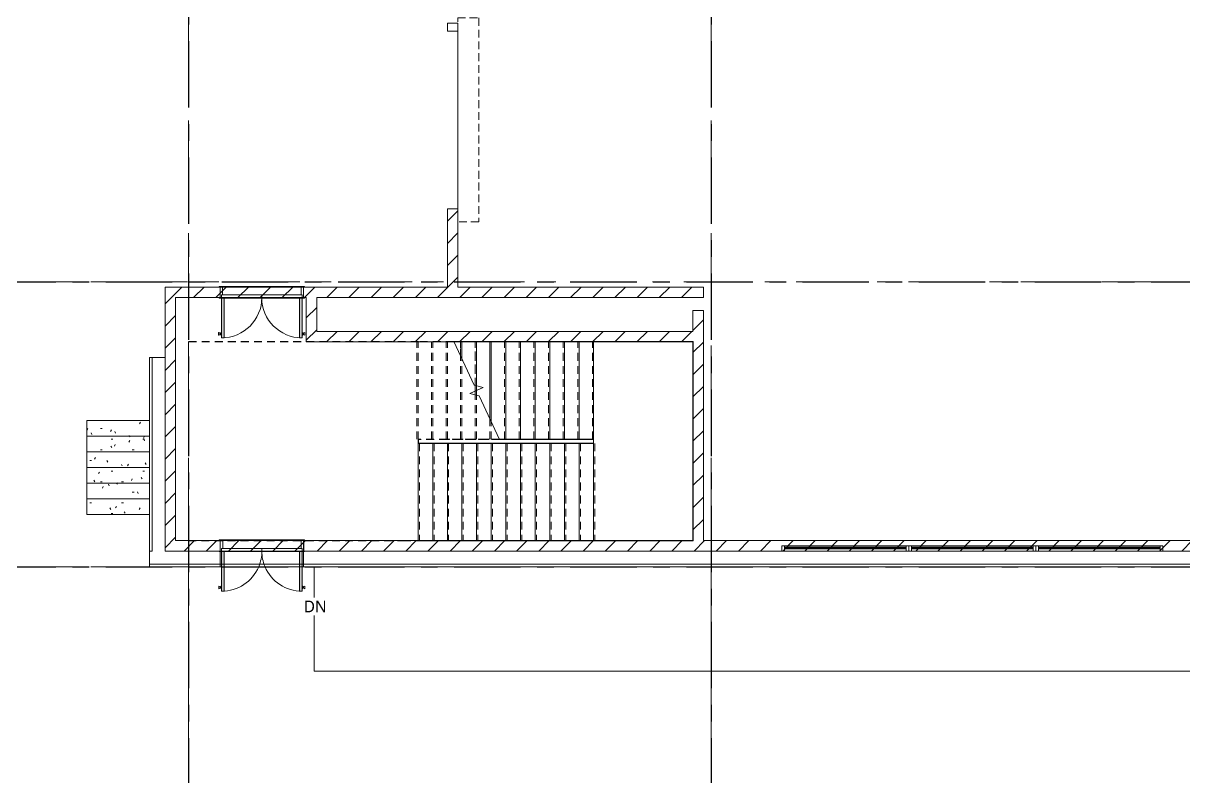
# Model space of a CAD drawing. Header units: millimetres. Extents: x -4000 to 187956, y -58990 to 162485.
# Drawn here: x 119834 to 142043, y -4021 to 10400 of the extents above; entities that cross this region are included whole.
import ezdxf

# ---------------------------------------------------------------- set-up
doc = ezdxf.new("R2010")
doc.units = ezdxf.units.MM
for name, pattern in [('Dash', [600, 300, -300]), ('Dash - 1_5mm', [225, 150, -75]), ('Dash_2_', [635, 317.5, -317.5]), ('Grid Line', [2222.5, 1270, -317.5, 317.5, -317.5]), ('Grid Line 12_5mm', [2150, 1250, -300, 300, -300]), ('Overhead 1_5mm', [250, 150, -100])]:
    doc.linetypes.add(name, pattern=pattern)
for name, color, linetype, lineweight in [('A-DETL-GENF', 92, 'Continuous', 9), ('A-DOOR', 31, 'Continuous', 13), ('A-DOOR-FRAM', 31, 'Continuous', 13), ('A-DOOR-HDLN', 31, 'Dash_2_', 13), ('A-FLOR-LEVL', 51, 'Continuous', 9), ('A-FLOR-LEVL-TEXT', 2, 'Continuous', 9), ('A-GLAZ', 151, 'Continuous', 13), ('A-WALL', 113, 'Continuous', 13), ('A-WALL-PATT', 111, 'Continuous', 13), ('S-GRID', 1, 'Continuous', 30), ('S-STRS', 31, 'Continuous', 9), ('S-STRS-MBND', 31, 'Continuous', 9)]:
    doc.layers.add(name, color=color, linetype=linetype, lineweight=lineweight)
doc.styles.add('Trebuchet MS', font='trebuc.ttf', dxfattribs={"height": 225})
pattern_1 = [(0, (0, 0), (812.8, 203.2), [33.528, -576.072, 33.528, -576.072, -3251.2]), (0, (0, 0), (812.8, 203.2), [-1219.2, 33.528, -1185.672, 33.528, -576.072, -1422.4]), (0, (0, 0), (812.8, 203.2), [-3048, 33.528, -372.872, 33.528, -982.472]), (120, (304.8, 101.6), (-582.37636, 602.30545), [33.528, -576.072, 33.528, -576.072, -3251.2]), (120, (304.8, 101.6), (-582.37636, 602.30545), [-1219.2, 33.528, -1185.672, 33.528, -576.072, -1422.4]), (120, (304.8, 101.6), (-582.37636, 602.30545), [-3048, 33.528, -372.872, 33.528, -982.472]), (240, (406.4, 508), (-230.42364, -805.50545), [33.528, -576.072, 33.528, -576.072, -3251.2]), (240, (406.4, 508), (-230.42364, -805.50545), [-1219.2, 33.528, -1185.672, 33.528, -576.072, -1422.4]), (240, (406.4, 508), (-230.42364, -805.50545), [-3048, 33.528, -372.872, 33.528, -982.472])]
pattern_2 = [(45, (0, 0), (-212.13203, 212.13203), [])]

# ---------------------------------------------------------------- blocks, each defined once
blk = doc.blocks.new('dcc5a - 1600X2200-V724-FFS - TANG 1')
at = {"layer": 'A-DOOR', "lineweight": 15, "transparency": 33554534}
for points in [[(-313, 925), (-363, 925), (-363, 154), (-313, 154)], [(1178, 925), (1128, 925), (1128, 154), (1178, 154)]]:
    blk.add_hatch(color=256, dxfattribs=at).paths.add_polyline_path(points)
at = {"layer": 'A-DETL-GENF', "color": 250}
for p, q in [((-416, 875), (-418, 870)), ((-418, 870), (-418, 829)), ((-418, 829), (-418, 870)), ((-418, 829), (-416, 825)), ((-413, 875), (-416, 875)), ((-416, 875), (-416, 825)), ((-416, 825), (-416, 875)), ((-416, 825), (-413, 825)), ((-388, 868), (-413, 875)), ((-413, 875), (-413, 825)), ((-413, 825), (-413, 875)), ((-413, 825), (-388, 831)), ((-388, 868), (-388, 831)), ((-388, 831), (-388, 868)), ((-369, 860), (-388, 860)), ((-388, 860), (-388, 840)), ((-388, 840), (-388, 860)), ((-388, 840), (-369, 840)), ((-363, 880), (-369, 880)), ((-369, 880), (-369, 820)), ((-369, 820), (-369, 880)), ((-369, 840), (-369, 860)), ((-369, 860), (-369, 840)), ((-369, 820), (-363, 820)), ((-363, 880), (-363, 820)), ((-363, 820), (-363, 880)), ((1178, 880), (1178, 820)), ((1178, 820), (1178, 880)), ((1178, 880), (1184, 880)), ((1184, 820), (1178, 820)), ((1184, 880), (1184, 820)), ((1184, 820), (1184, 880)), ((1184, 840), (1184, 860)), ((1184, 860), (1184, 840)), ((1184, 860), (1203, 860)), ((1203, 840), (1184, 840)), ((1203, 868), (1228, 875)), ((1203, 868), (1203, 831)), ((1203, 831), (1203, 868)), ((1203, 860), (1203, 840)), ((1203, 840), (1203, 860)), ((1228, 825), (1203, 831)), ((1228, 875), (1231, 875)), ((1228, 875), (1228, 825)), ((1228, 825), (1228, 875)), ((1231, 825), (1228, 825)), ((1231, 875), (1233, 870)), ((1231, 875), (1231, 825)), ((1231, 825), (1231, 875)), ((1233, 829), (1231, 825)), ((1233, 870), (1233, 829)), ((1233, 829), (1233, 870))]:
    blk.add_line(p, q, dxfattribs=at)
at = {"layer": 'A-DOOR', "color": 5, "lineweight": 15}
for p, q in [((-363, 925), (-363, 454)), ((-313, 925), (-363, 925)), ((-363, 925), (-363, 454)), ((-313, 925), (-363, 925)), ((-313, 454), (-313, 925)), ((-313, 454), (-313, 925)), ((1128, 925), (1128, 454)), ((1178, 925), (1128, 925)), ((1128, 925), (1178, 925)), ((1128, 454), (1128, 925)), ((1178, 454), (1178, 925)), ((1178, 925), (1178, 454)), ((-408, -58), (-408, -46)), ((1222, -58), (-408, -58)), ((1222, -46), (1222, -58))]:
    blk.add_line(p, q, dxfattribs=at)
at = {"layer": 'A-DOOR', "color": 171, "lineweight": 15}
for p, q in [((-363, 454), (-363, 154)), ((-363, 454), (-363, 154)), ((-313, 154), (-313, 454)), ((-313, 154), (-313, 454)), ((1128, 454), (1128, 154)), ((1128, 154), (1128, 454)), ((1178, 154), (1178, 454)), ((1178, 454), (1178, 154)), ((-408, 154), (-408, 166)), ((-408, 166), (-363, 166)), ((-393, 154), (-393, 106)), ((-393, 105), (-393, -46)), ((-363, 166), (-313, 166)), ((-313, 166), (1128, 166)), ((1128, 166), (1178, 166)), ((1178, 166), (1222, 166)), ((1207, 137), (1207, 154)), ((1207, -46), (1207, 137)), ((1222, 166), (1222, 154)), ((-408, -58), (-408, -46)), ((-408, -46), (1222, -46)), ((-378, -58), (-408, -58)), ((-393, -46), (1207, -46)), ((-378, -46), (-378, -58)), ((-378, -46), (-378, -58)), ((-378, -58), (1192, -58)), ((1192, -58), (1192, -46)), ((1192, -58), (1192, -46)), ((1192, -58), (1222, -58)), ((1222, -58), (1222, -46))]:
    blk.add_line(p, q, dxfattribs=at)
at = {"layer": 'A-DOOR', "color": 161, "lineweight": 15}
for p, q in [((-408, 154), (-408, 166)), ((-408, 166), (-378, 166)), ((-363, 154), (-408, 154)), ((-378, 166), (-378, 154)), ((-378, 166), (-378, 154)), ((-363, 166), (-378, 166)), ((-313, 154), (-363, 154)), ((-363, 154), (-313, 154)), ((-363, 154), (-313, 154)), ((-363, 154), (1178, 154)), ((1128, 166), (-313, 166)), ((1128, 154), (-313, 154)), ((1178, 154), (1128, 154)), ((1128, 154), (1178, 154)), ((1128, 154), (1178, 154)), ((1128, 154), (1178, 154)), ((1192, 166), (1178, 166)), ((1222, 154), (1178, 154)), ((1222, 166), (1192, 166)), ((1192, 166), (1192, 154)), ((1192, 154), (1192, 166)), ((1222, 166), (1222, 154)), ((-408, -46), (-393, -46)), ((1222, -46), (1207, -46))]:
    blk.add_line(p, q, dxfattribs=at)
at = {"layer": 'A-DOOR', "color": 151, "lineweight": 15}
for p, q in [((-393, 154), (-408, 154)), ((-313, 166), (-363, 166)), ((1178, 166), (1128, 166)), ((1207, 154), (1222, 154)), ((-393, -46), (-378, -46)), ((1192, -46), (-378, -46)), ((1207, -46), (1192, -46))]:
    blk.add_line(p, q, dxfattribs=at)
at = {"layer": 'A-DOOR', "color": 255, "lineweight": 15}
for p, q in [((-378, 154), (-393, 154)), ((-378, 154), (-363, 154)), ((-363, 154), (-313, 154)), ((-313, 154), (1128, 154)), ((1128, 154), (1178, 154)), ((1178, 154), (1192, 154)), ((1192, 154), (1207, 154))]:
    blk.add_line(p, q, dxfattribs=at)
at = {"layer": 'A-DOOR', "color": 5, "lineweight": 15}
for centre, start, end in [((-363, 154), 22.9506, 90), ((1178, 154), 90, 157.0494)]:
    blk.add_arc(centre, 771, start, end, dxfattribs=at)
at = {"layer": 'A-DOOR', "color": 171, "lineweight": 15}
for centre, start, end in [((-363, 154), 0, 22.9506), ((1178, 154), 157.0494, 180)]:
    blk.add_arc(centre, 771, start, end, dxfattribs=at)
at = {"layer": 'A-DOOR-FRAM', "color": 81, "lineweight": 15}
for p, q in [((-393, 106), (-393, 154)), ((-393, -46), (-393, 105)), ((-363, 154), (-363, 106)), ((-363, 154), (-363, 106)), ((-363, 104), (-343, 104)), ((-363, 104), (1177, 104)), ((-343, 104), (-343, -46)), ((-343, 104), (-343, -46)), ((1157, 104), (-343, 104)), ((1157, -46), (1157, 104)), ((1177, 104), (1157, 104)), ((1157, -46), (1157, 104)), ((1177, 137), (1177, 154)), ((1177, 137), (1177, 154)), ((1177, 104), (1177, 136)), ((1177, 104), (1177, 136)), ((1207, 137), (1207, 154)), ((1207, -46), (1207, 137)), ((1207, -46), (-393, -46))]:
    blk.add_line(p, q, dxfattribs=at)
at = {"layer": 'A-DOOR-FRAM', "color": 255, "lineweight": 15}
for p, q in [((-393, 154), (-363, 154)), ((-313, 154), (-363, 154)), ((1128, 154), (-313, 154)), ((1177, 154), (1128, 154)), ((1207, 154), (1178, 154))]:
    blk.add_line(p, q, dxfattribs=at)
at = {"layer": 'A-DOOR-FRAM', "color": 91, "lineweight": 15}
for p, q in [((-393, 106), (-393, 154)), ((-393, -46), (-393, 105)), ((1207, 154), (1207, 137)), ((1207, 137), (1207, -46))]:
    blk.add_line(p, q, dxfattribs=at)
at = {"layer": 'A-DOOR-FRAM', "color": 71, "lineweight": 15}
for p, q in [((-393, 154), (-363, 154)), ((-363, 154), (-313, 154)), ((-313, 154), (1128, 154)), ((1128, 154), (1178, 154)), ((1178, 154), (1207, 154)), ((-343, -46), (-393, -46)), ((-343, -46), (1157, -46)), ((1157, -46), (1207, -46))]:
    blk.add_line(p, q, dxfattribs=at)
at = {"layer": 'A-DOOR-HDLN', "color": 171, "linetype": 'Dash', "lineweight": 15}
for p, q in [((-363, 154), (-363, 106)), ((-363, 104), (1178, 104)), ((407, 122), (407, 154)), ((407, 104), (407, 121)), ((1178, 137), (1178, 154)), ((1178, 104), (1178, 136))]:
    blk.add_line(p, q, dxfattribs=at)
at = {"layer": 'A-DOOR-HDLN', "color": 161, "linetype": 'Dash', "lineweight": 15}
blk.add_line((1178, 154), (-363, 154), dxfattribs=at)
blk = doc.blocks.new('WAF - 2430x1200-214288-FFS - TANG 1')
at = {"layer": 'A-GLAZ', "color": 163, "lineweight": 15}
for p, q in [((-1165, 0), (-1215, 0)), ((1165, 0), (-1165, 0)), ((-1165, 0), (1165, 0)), ((-1165, -29), (-1165, 0)), ((-1165, 0), (-1165, -100)), ((1215, 0), (1165, 0)), ((1165, -29), (1165, 0)), ((1165, -100), (1165, 0)), ((1215, -100), (1215, 0)), ((-1165, -100), (-1215, -100)), ((-1165, -61), (-1165, -29)), ((1165, -29), (-1165, -29)), ((1165, -61), (-1165, -61)), ((-1165, -100), (-1165, -61)), ((-1165, -100), (1165, -100)), ((-1165, -100), (1165, -100)), ((1165, -29), (1165, -61)), ((1165, -100), (1165, -61)), ((1215, -100), (1165, -100))]:
    blk.add_line(p, q, dxfattribs=at)
at = {"layer": 'A-GLAZ', "color": 174, "lineweight": 15}
for p, q in [((-1215, 0), (1215, 0)), ((-1215, -100), (-1215, 0)), ((1215, 0), (1215, -100)), ((1215, -100), (-1215, -100))]:
    blk.add_line(p, q, dxfattribs=at)
at = {"layer": 'A-GLAZ', "color": 161, "lineweight": 15}
for p, q in [((-1215, -100), (-1215, 0)), ((1165, 0), (-1165, 0)), ((-1165, -61), (-1165, -29)), ((-1165, -29), (-1163, -29)), ((-1165, -61), (-1165, -29)), ((-1152, -61), (-1165, -61)), ((1165, -100), (-1165, -100)), ((1163, -29), (-1163, -29)), ((-1163, -29), (-1152, -48)), ((-1163, -29), (-1152, -48)), ((-1163, -29), (1163, -29)), ((-1152, -48), (1152, -48)), ((-1152, -48), (-1152, -53)), ((-1152, -48), (-1152, -61)), ((1152, -48), (-1152, -48)), ((-1152, -53), (1152, -53)), ((-1152, -53), (-1152, -56)), ((1152, -56), (-1152, -56)), ((-1152, -56), (-1152, -61)), ((-1152, -61), (1152, -61)), ((1152, -61), (-1152, -61)), ((1163, -29), (1152, -48)), ((1152, -48), (1163, -29)), ((1152, -48), (1152, -53)), ((1152, -61), (1152, -48)), ((1152, -56), (1152, -53)), ((1152, -56), (1152, -61)), ((1165, -61), (1152, -61)), ((1163, -29), (1165, -29)), ((1165, -61), (1165, -29)), ((1165, -61), (1165, -29))]:
    blk.add_line(p, q, dxfattribs=at)
at = {"layer": 'A-GLAZ', "lineweight": 15}
for p, q in [((-1163, -29), (1163, -29)), ((1152, -53), (-1152, -53)), ((-1152, -53), (-1152, -56)), ((-1152, -53), (-1152, -56)), ((-1152, -56), (1152, -56)), ((1152, -61), (-1152, -61)), ((1152, -53), (1152, -56)), ((1152, -53), (1152, -56))]:
    blk.add_line(p, q, dxfattribs=at)
blk = doc.blocks.new('WAF - 2430x1200-V730-FFS - TANG 1')
at = {"layer": 'A-GLAZ', "color": 163, "lineweight": 15}
for p, q in [((-1165, 0), (-1215, 0)), ((1165, 0), (-1165, 0)), ((-1165, 0), (1165, 0)), ((-1165, -29), (-1165, 0)), ((-1165, 0), (-1165, -100)), ((1215, 0), (1165, 0)), ((1165, -29), (1165, 0)), ((1165, -100), (1165, 0)), ((-1165, -100), (-1215, -100)), ((-1165, -61), (-1165, -29)), ((1165, -29), (-1165, -29)), ((1165, -61), (-1165, -61)), ((-1165, -100), (-1165, -61)), ((-1165, -100), (1165, -100)), ((-1165, -100), (1165, -100)), ((1165, -29), (1165, -61)), ((1165, -100), (1165, -61)), ((1215, -100), (1165, -100))]:
    blk.add_line(p, q, dxfattribs=at)
at = {"layer": 'A-GLAZ', "color": 174, "lineweight": 15}
for p, q in [((-1215, 0), (1215, 0)), ((-1215, -100), (-1215, 0)), ((1215, 0), (1215, -100)), ((1215, -100), (-1215, -100))]:
    blk.add_line(p, q, dxfattribs=at)
at = {"layer": 'A-GLAZ', "color": 161, "lineweight": 15}
for p, q in [((-1215, -100), (-1215, 0)), ((1165, 0), (-1165, 0)), ((1215, -100), (1215, 0)), ((-1165, -61), (-1165, -29)), ((-1165, -29), (-1163, -29)), ((-1165, -61), (-1165, -29)), ((-1152, -61), (-1165, -61)), ((1165, -100), (-1165, -100)), ((1163, -29), (-1163, -29)), ((-1163, -29), (-1152, -48)), ((-1163, -29), (-1152, -48)), ((-1163, -29), (1163, -29)), ((-1152, -48), (1152, -48)), ((-1152, -48), (-1152, -53)), ((-1152, -48), (-1152, -61)), ((1152, -48), (-1152, -48)), ((-1152, -53), (1152, -53)), ((-1152, -53), (-1152, -56)), ((1152, -56), (-1152, -56)), ((-1152, -56), (-1152, -61)), ((-1152, -61), (1152, -61)), ((1152, -61), (-1152, -61)), ((1163, -29), (1152, -48)), ((1152, -48), (1163, -29)), ((1152, -48), (1152, -53)), ((1152, -61), (1152, -48)), ((1152, -56), (1152, -53)), ((1152, -56), (1152, -61)), ((1165, -61), (1152, -61)), ((1163, -29), (1165, -29)), ((1165, -61), (1165, -29)), ((1165, -61), (1165, -29))]:
    blk.add_line(p, q, dxfattribs=at)
at = {"layer": 'A-GLAZ', "lineweight": 15}
for p, q in [((-1163, -29), (1163, -29)), ((1152, -53), (-1152, -53)), ((-1152, -53), (-1152, -56)), ((-1152, -53), (-1152, -56)), ((-1152, -56), (1152, -56)), ((1152, -61), (-1152, -61)), ((1152, -53), (1152, -56)), ((1152, -53), (1152, -56))]:
    blk.add_line(p, q, dxfattribs=at)
blk = doc.blocks.new('WAF - 2430x1200-V731-FFS - TANG 1')
at = {"layer": 'A-GLAZ', "color": 163, "lineweight": 15}
for p, q in [((-1165, 0), (-1215, 0)), ((-1215, -100), (-1215, 0)), ((1165, 0), (-1165, 0)), ((-1165, 0), (1165, 0)), ((-1165, -29), (-1165, 0)), ((-1165, 0), (-1165, -100)), ((1215, 0), (1165, 0)), ((1165, -29), (1165, 0)), ((1165, -100), (1165, 0)), ((-1165, -100), (-1215, -100)), ((-1165, -61), (-1165, -29)), ((1165, -29), (-1165, -29)), ((1165, -61), (-1165, -61)), ((-1165, -100), (-1165, -61)), ((-1165, -100), (1165, -100)), ((-1165, -100), (1165, -100)), ((1165, -29), (1165, -61)), ((1165, -100), (1165, -61)), ((1215, -100), (1165, -100))]:
    blk.add_line(p, q, dxfattribs=at)
at = {"layer": 'A-GLAZ', "color": 174, "lineweight": 15}
for p, q in [((-1215, 0), (1215, 0)), ((-1215, -100), (-1215, 0)), ((1215, 0), (1215, -100)), ((1215, -100), (-1215, -100))]:
    blk.add_line(p, q, dxfattribs=at)
at = {"layer": 'A-GLAZ', "color": 161, "lineweight": 15}
for p, q in [((1165, 0), (-1165, 0)), ((1215, -100), (1215, 0)), ((-1165, -61), (-1165, -29)), ((-1165, -29), (-1163, -29)), ((-1165, -61), (-1165, -29)), ((-1152, -61), (-1165, -61)), ((1165, -100), (-1165, -100)), ((1163, -29), (-1163, -29)), ((-1163, -29), (-1152, -48)), ((-1163, -29), (-1152, -48)), ((-1163, -29), (1163, -29)), ((-1152, -48), (1152, -48)), ((-1152, -48), (-1152, -53)), ((-1152, -48), (-1152, -61)), ((1152, -48), (-1152, -48)), ((-1152, -53), (1152, -53)), ((-1152, -53), (-1152, -56)), ((1152, -56), (-1152, -56)), ((-1152, -56), (-1152, -61)), ((-1152, -61), (1152, -61)), ((1152, -61), (-1152, -61)), ((1163, -29), (1152, -48)), ((1152, -48), (1163, -29)), ((1152, -48), (1152, -53)), ((1152, -61), (1152, -48)), ((1152, -56), (1152, -53)), ((1152, -56), (1152, -61)), ((1165, -61), (1152, -61)), ((1163, -29), (1165, -29)), ((1165, -61), (1165, -29)), ((1165, -61), (1165, -29))]:
    blk.add_line(p, q, dxfattribs=at)
at = {"layer": 'A-GLAZ', "lineweight": 15}
for p, q in [((-1163, -29), (1163, -29)), ((1152, -53), (-1152, -53)), ((-1152, -53), (-1152, -56)), ((-1152, -53), (-1152, -56)), ((-1152, -56), (1152, -56)), ((1152, -61), (-1152, -61)), ((1152, -53), (1152, -56)), ((1152, -53), (1152, -56))]:
    blk.add_line(p, q, dxfattribs=at)
blk = doc.blocks.new('dcc5a - 1600X2200-V722-FFS - TANG 1')
at = {"layer": 'A-DOOR', "lineweight": 15, "transparency": 33554534}
for points in [[(-313, 154), (-313, 925), (-363, 925), (-363, 154)], [(1178, 154), (1178, 925), (1128, 925), (1128, 154)]]:
    blk.add_hatch(color=256, dxfattribs=at).paths.add_polyline_path(points)
at = {"layer": 'A-DETL-GENF', "color": 250}
for p, q in [((-416, 875), (-418, 870)), ((-418, 870), (-418, 829)), ((-418, 829), (-418, 870)), ((-418, 829), (-416, 825)), ((-413, 875), (-416, 875)), ((-416, 875), (-416, 825)), ((-416, 825), (-416, 875)), ((-416, 825), (-413, 825)), ((-388, 868), (-413, 875)), ((-413, 875), (-413, 825)), ((-413, 825), (-413, 875)), ((-413, 825), (-388, 831)), ((-388, 868), (-388, 831)), ((-388, 831), (-388, 868)), ((-369, 860), (-388, 860)), ((-388, 860), (-388, 840)), ((-388, 840), (-388, 860)), ((-388, 840), (-369, 840)), ((-363, 880), (-369, 880)), ((-369, 880), (-369, 820)), ((-369, 820), (-369, 880)), ((-369, 840), (-369, 860)), ((-369, 860), (-369, 840)), ((-369, 820), (-363, 820)), ((-363, 880), (-363, 820)), ((-363, 820), (-363, 880)), ((1178, 880), (1178, 820)), ((1178, 820), (1178, 880)), ((1178, 880), (1184, 880)), ((1184, 820), (1178, 820)), ((1184, 880), (1184, 820)), ((1184, 820), (1184, 880)), ((1184, 840), (1184, 860)), ((1184, 860), (1184, 840)), ((1184, 860), (1203, 860)), ((1203, 840), (1184, 840)), ((1203, 868), (1228, 875)), ((1203, 868), (1203, 831)), ((1203, 831), (1203, 868)), ((1203, 860), (1203, 840)), ((1203, 840), (1203, 860)), ((1228, 825), (1203, 831)), ((1228, 875), (1231, 875)), ((1228, 875), (1228, 825)), ((1228, 825), (1228, 875)), ((1231, 825), (1228, 825)), ((1231, 875), (1233, 870)), ((1231, 875), (1231, 825)), ((1231, 825), (1231, 875)), ((1233, 829), (1231, 825)), ((1233, 870), (1233, 829)), ((1233, 829), (1233, 870))]:
    blk.add_line(p, q, dxfattribs=at)
at = {"layer": 'A-DOOR', "color": 5, "lineweight": 15}
for p, q in [((-363, 925), (-363, 154)), ((-313, 925), (-363, 925)), ((-363, 925), (-363, 154)), ((-313, 925), (-363, 925)), ((-313, 154), (-313, 925)), ((-313, 154), (-313, 925)), ((1128, 925), (1128, 154)), ((1178, 925), (1128, 925)), ((1128, 925), (1178, 925)), ((1128, 154), (1128, 925)), ((1178, 154), (1178, 925)), ((1178, 925), (1178, 154)), ((-408, 154), (-408, 166)), ((-408, 166), (-363, 166)), ((-313, 166), (1128, 166)), ((1178, 166), (1222, 166)), ((1222, 166), (1222, 154)), ((-408, -58), (-408, -46)), ((1222, -58), (-408, -58)), ((1222, -46), (1222, -58))]:
    blk.add_line(p, q, dxfattribs=at)
at = {"layer": 'A-DOOR', "color": 171, "lineweight": 15}
for p, q in [((-408, 154), (-408, 166)), ((-408, 166), (-378, 166)), ((-363, 154), (-408, 154)), ((-393, 154), (-393, -46)), ((-378, 166), (-378, 154)), ((-378, 166), (-378, 154)), ((-363, 166), (-378, 166)), ((-313, 154), (-363, 154)), ((-363, 154), (-313, 154)), ((-363, 154), (-313, 154)), ((-363, 154), (1178, 154)), ((1128, 166), (-313, 166)), ((1128, 154), (-313, 154)), ((1178, 154), (1128, 154)), ((1128, 154), (1178, 154)), ((1128, 154), (1178, 154)), ((1128, 154), (1178, 154)), ((1192, 166), (1178, 166)), ((1222, 154), (1178, 154)), ((1222, 166), (1192, 166)), ((1192, 166), (1192, 154)), ((1192, 154), (1192, 166)), ((1207, -46), (1207, 154)), ((1222, 166), (1222, 154)), ((-408, -58), (-408, -46)), ((-408, -46), (1222, -46)), ((-378, -58), (-408, -58)), ((-393, -46), (1207, -46)), ((-378, -46), (-378, -58)), ((-378, -46), (-378, -58)), ((-378, -58), (1192, -58)), ((1192, -58), (1192, -46)), ((1192, -58), (1192, -46)), ((1192, -58), (1222, -58)), ((1222, -58), (1222, -46))]:
    blk.add_line(p, q, dxfattribs=at)
at = {"layer": 'A-DOOR', "color": 161, "lineweight": 15}
for p, q in [((-393, 154), (-408, 154)), ((-313, 166), (-363, 166)), ((1178, 166), (1128, 166)), ((1207, 154), (1222, 154)), ((-408, -46), (-393, -46)), ((1222, -46), (1207, -46))]:
    blk.add_line(p, q, dxfattribs=at)
at = {"layer": 'A-DOOR', "color": 151, "lineweight": 15}
for p, q in [((-378, 154), (-393, 154)), ((-378, 154), (-363, 154)), ((-363, 154), (-313, 154)), ((-313, 154), (1128, 154)), ((1128, 154), (1178, 154)), ((1178, 154), (1192, 154)), ((1192, 154), (1207, 154)), ((-393, -46), (-378, -46)), ((1192, -46), (-378, -46)), ((1207, -46), (1192, -46))]:
    blk.add_line(p, q, dxfattribs=at)
at = {"layer": 'A-DOOR', "color": 173, "lineweight": 15}
for p, q in [((-363, 166), (-313, 166)), ((1128, 166), (1178, 166))]:
    blk.add_line(p, q, dxfattribs=at)
at = {"layer": 'A-DOOR', "color": 5, "lineweight": 15}
for centre, start, end in [((-363, 154), 0, 90), ((1178, 154), 90, 180)]:
    blk.add_arc(centre, 771, start, end, dxfattribs=at)
at = {"layer": 'A-DOOR-FRAM', "color": 81, "lineweight": 15}
for p, q in [((-393, -46), (-393, 154)), ((-393, 154), (-363, 154)), ((-363, 154), (-363, 104)), ((-363, 154), (-363, 104)), ((-363, 104), (-343, 104)), ((-363, 104), (1177, 104)), ((-343, 104), (-343, -46)), ((-343, 104), (-343, -46)), ((1157, 104), (-343, 104)), ((-313, 154), (1128, 154)), ((1157, -46), (1157, 104)), ((1177, 104), (1157, 104)), ((1157, -46), (1157, 104)), ((1177, 104), (1177, 154)), ((1177, 104), (1177, 154)), ((1178, 154), (1207, 154)), ((1207, -46), (1207, 154)), ((1207, -46), (-393, -46))]:
    blk.add_line(p, q, dxfattribs=at)
at = {"layer": 'A-DOOR-FRAM', "color": 71, "lineweight": 15}
for p, q in [((-393, 154), (-363, 154)), ((-363, 154), (-313, 154)), ((-313, 154), (-363, 154)), ((1128, 154), (-313, 154)), ((1128, 154), (1178, 154)), ((1177, 154), (1128, 154)), ((1207, 154), (1178, 154)), ((-343, -46), (-393, -46)), ((-343, -46), (1157, -46)), ((1157, -46), (1207, -46))]:
    blk.add_line(p, q, dxfattribs=at)
at = {"layer": 'A-DOOR-FRAM', "color": 91, "lineweight": 15}
for p, q in [((-393, -46), (-393, 154)), ((1207, 154), (1207, -46))]:
    blk.add_line(p, q, dxfattribs=at)
at = {"layer": 'A-DOOR-HDLN', "color": 171, "linetype": 'Dash', "lineweight": 15}
for p, q in [((-363, 154), (-363, 104)), ((1178, 154), (-363, 154)), ((-363, 104), (1178, 104)), ((407, 104), (407, 154)), ((1178, 104), (1178, 154))]:
    blk.add_line(p, q, dxfattribs=at)
blk = doc.blocks.new('MP_DR_Shutter_Roller - 3400x4000-335565-FFS - TANG 1')
at = {"layer": 'A-DOOR', "linetype": 'Dash - 1_5mm', "lineweight": 9}
for p, q in [((-1950, -500), (-1950, -100)), ((-1950, -100), (1950, -100)), ((1950, -100), (1950, -500)), ((1950, -500), (-1950, -500))]:
    blk.add_line(p, q, dxfattribs=at)
at = {"layer": 'A-DOOR', "color": 174, "lineweight": 15}
blk.add_line((1700, -100), (-1700, -100), dxfattribs=at)
blk.add_line((1700, -100), (-1700, -100), dxfattribs=at)
blk.add_line((1700, -100), (-1700, -100), dxfattribs=at)
blk.add_line((1700, -100), (-1700, -100), dxfattribs=at)
blk.add_line((1700, -100), (-1700, -100), dxfattribs=at)
blk.add_line((1700, -100), (-1700, -100), dxfattribs=at)
blk.add_line((1700, -100), (-1700, -100), dxfattribs=at)
blk.add_line((1700, -100), (-1700, -100), dxfattribs=at)
blk.add_line((1700, -100), (-1700, -100), dxfattribs=at)
blk.add_line((1700, -100), (-1700, -100), dxfattribs=at)
blk.add_line((1700, -100), (-1700, -100), dxfattribs=at)
blk.add_line((1700, -100), (-1700, -100), dxfattribs=at)
blk.add_line((1700, -100), (-1700, -100), dxfattribs=at)
blk.add_line((1700, -100), (-1700, -100), dxfattribs=at)
blk.add_line((1700, -100), (-1700, -100), dxfattribs=at)
blk.add_line((1700, -100), (-1700, -100), dxfattribs=at)
blk.add_line((1700, -100), (-1700, -100), dxfattribs=at)
blk.add_line((1700, -100), (-1700, -100), dxfattribs=at)
blk.add_line((1700, -100), (-1700, -100), dxfattribs=at)
blk.add_line((1700, -100), (-1700, -100), dxfattribs=at)
blk.add_line((1700, -100), (-1700, -100), dxfattribs=at)
blk.add_line((1700, -100), (-1700, -100), dxfattribs=at)
blk.add_line((1700, -100), (-1700, -100), dxfattribs=at)
blk.add_line((1700, -100), (-1700, -100), dxfattribs=at)
blk = doc.blocks.new('CMF2_NHAXUONG_A_rvt-1-FFS - TANG 1')
at = {"layer": 'A-WALL-PATT', "lineweight": 9}
h = blk.add_hatch(dxfattribs=at)
h.set_pattern_fill('FP_12', color=250, style=0, pattern_type=2)
h.set_pattern_definition(pattern_2)
h.paths.add_polyline_path([(128150, 5350), (128150, 6850), (127950, 6850), (127950, 5350)])
h.paths.add_polyline_path([(128150, 10250), (128150, 10400), (127950, 10400), (127950, 10250)])
h = blk.add_hatch(dxfattribs=at)
h.set_pattern_fill('FP_12', color=250, style=0, pattern_type=2)
h.set_pattern_definition(pattern_2)
h.paths.add_polyline_path([(122550, 300), (122750, 300), (122750, 5350), (122550, 5350), (122550, 752)])
h = blk.add_hatch(dxfattribs=at)
h.set_pattern_fill('FP_12', color=250, style=0, pattern_type=2)
h.set_pattern_definition(pattern_2)
h.paths.add_polyline_path([(132850, 5150), (132850, 5350), (122750, 5350), (122750, 5150), (129803, 5150)])
h = blk.add_hatch(dxfattribs=at)
h.set_pattern_fill('FP_12', color=250, style=0, pattern_type=2)
h.set_pattern_definition(pattern_2)
h.paths.add_polyline_path([(125250, 4300), (125450, 4300), (125450, 5150), (125250, 5150)])
h = blk.add_hatch(dxfattribs=at)
h.set_pattern_fill('FP_12', color=250, style=0, pattern_type=2)
h.set_pattern_definition(pattern_2)
h.paths.add_polyline_path([(132850, 500), (132850, 4900), (132650, 4900), (132650, 500)])
h = blk.add_hatch(dxfattribs=at)
h.set_pattern_fill('FP_12', color=250, style=0, pattern_type=2)
h.set_pattern_definition(pattern_2)
h.paths.add_polyline_path([(125450, 4300), (132650, 4300), (132650, 4500), (125450, 4500)])
h = blk.add_hatch(dxfattribs=at)
h.set_pattern_fill('FP_12', color=250, style=0, pattern_type=2)
h.set_pattern_definition(pattern_2)
h.paths.add_polyline_path([(165700, 300), (165700, 500), (122750, 500), (122750, 300), (164950, 300)])
at = {"layer": 'S-STRS'}
h = blk.add_hatch(dxfattribs=at)
h.set_pattern_fill('FP_1', color=256, style=0, pattern_type=2)
h.set_pattern_definition(pattern_1)
h.paths.add_polyline_path([(122250, 2500), (122250, 2800), (121050, 2800), (121050, 2500)])
h = blk.add_hatch(dxfattribs=at)
h.set_pattern_fill('FP_1', color=256, style=0, pattern_type=2)
h.set_pattern_definition(pattern_1)
h.paths.add_polyline_path([(122250, 2200), (122250, 2500), (121050, 2500), (121050, 2200)])
h = blk.add_hatch(dxfattribs=at)
h.set_pattern_fill('FP_1', color=256, style=0, pattern_type=2)
h.set_pattern_definition(pattern_1)
h.paths.add_polyline_path([(122250, 1900), (122250, 2200), (121050, 2200), (121050, 1900)])
h = blk.add_hatch(dxfattribs=at)
h.set_pattern_fill('FP_1', color=256, style=0, pattern_type=2)
h.set_pattern_definition(pattern_1)
h.paths.add_polyline_path([(122250, 1600), (122250, 1900), (121050, 1900), (121050, 1600)])
h = blk.add_hatch(dxfattribs=at)
h.set_pattern_fill('FP_1', color=256, style=0, pattern_type=2)
h.set_pattern_definition(pattern_1)
h.paths.add_polyline_path([(122250, 1300), (122250, 1600), (121050, 1600), (121050, 1300)])
h = blk.add_hatch(dxfattribs=at)
h.set_pattern_fill('FP_1', color=256, style=0, pattern_type=2)
h.set_pattern_definition(pattern_1)
h.paths.add_polyline_path([(121050, 1000), (122250, 1000), (122250, 1300), (121050, 1300)])
at = {"layer": 'A-FLOR-LEVL', "color": 250}
for p in [(125400, 0), (149400, -2000)]:
    blk.add_line(p, (125400, -2000), dxfattribs=at)
at = {"layer": 'A-FLOR-LEVL', "color": 252}
blk.add_line((149400, 0), (125400, 0), dxfattribs=at)
at = {"layer": 'A-WALL', "color": 50, "lineweight": 15}
for p, q in [((128150, 10400), (127950, 10400)), ((127950, 10400), (127950, 10250)), ((127950, 10250), (128150, 10250)), ((128150, 10250), (128150, 10400)), ((128150, 6850), (127950, 6850)), ((127950, 6850), (127950, 5350)), ((128150, 5350), (128150, 6850)), ((122550, 5350), (122550, 300)), ((122750, 5350), (122550, 5350)), ((127950, 5350), (122750, 5350)), ((132850, 5350), (128150, 5350)), ((132850, 5150), (132850, 5350)), ((122750, 500), (122750, 5150)), ((122750, 5150), (125250, 5150)), ((125250, 5150), (125250, 4300)), ((125450, 5150), (132850, 5150)), ((125450, 4500), (125450, 5150)), ((132850, 4900), (132650, 4900)), ((132650, 4900), (132650, 4500)), ((132850, 500), (132850, 4900)), ((132650, 4500), (125450, 4500)), ((125250, 4300), (125450, 4300)), ((125450, 4300), (128076, 4300)), ((128347, 4300), (132650, 4300)), ((132650, 4300), (132650, 500)), ((122250, 4000), (122250, 300)), ((122550, 4000), (122250, 4000)), ((122300, 300), (122300, 4000)), ((122550, 300), (122550, 4000)), ((132650, 500), (122750, 500)), ((160000, 500), (132850, 500)), ((122250, 300), (122300, 300)), ((122250, 300), (122250, 300)), ((122250, 300), (122250, 0)), ((122750, 300), (122550, 300)), ((122550, 300), (122750, 300)), ((165700, 300), (122750, 300)), ((122750, 300), (165700, 300)), ((165950, 50), (122250, 50)), ((122250, 0), (166000, 0))]:
    blk.add_line(p, q, dxfattribs=at)
at = {"layer": 'A-WALL', "color": 35, "lineweight": 15}
for p, q in [((127950, 10400), (128150, 10400)), ((127950, 10400), (127950, 10250)), ((128150, 10250), (127950, 10250)), ((128150, 10250), (128150, 10400)), ((127950, 6850), (128150, 6850)), ((127950, 6850), (127950, 5350)), ((128150, 5350), (128150, 6850)), ((122550, 5350), (122550, 4000)), ((122550, 5350), (122750, 5350)), ((123585, 5350), (122750, 5350)), ((123600, 5350), (123600, 5150)), ((125200, 5150), (125200, 5350)), ((127950, 5350), (125215, 5350)), ((132850, 5350), (128150, 5350)), ((132850, 5350), (132850, 5150)), ((122750, 500), (122750, 5150)), ((122750, 5150), (123585, 5150)), ((125215, 5150), (125250, 5150)), ((125250, 5150), (125250, 4300)), ((125450, 5150), (132850, 5150)), ((125450, 4500), (125450, 5150)), ((132650, 4900), (132850, 4900)), ((132650, 4900), (132650, 4500)), ((132850, 500), (132850, 4900)), ((132650, 4500), (125450, 4500)), ((125450, 4300), (125250, 4300)), ((125450, 4300), (128076, 4300)), ((128230, 4300), (128347, 4300)), ((122250, 4000), (122250, 300)), ((122250, 4000), (122550, 4000)), ((123585, 500), (122750, 500)), ((123600, 500), (123600, 317)), ((125200, 349), (125200, 500)), ((127390, 500), (125215, 500)), ((154725, 500), (132850, 500)), ((122250, 0), (122250, 300)), ((122250, 300), (122250, 300)), ((123600, 317), (123600, 300)), ((123600, 288), (123600, 0)), ((123600, 288), (123600, 0)), ((125200, 300), (125200, 349)), ((125200, 0), (125200, 288)), ((125200, 0), (125200, 288)), ((122250, 0), (123600, 0)), ((123600, 0), (123630, 0)), ((123680, 0), (125121, 0)), ((125171, 0), (125200, 0)), ((125200, 0), (155926, 0))]:
    blk.add_line(p, q, dxfattribs=at)
at = {"layer": 'A-WALL', "color": 53, "lineweight": 15}
for p, q in [((123600, 5350), (123585, 5350)), ((123600, 5350), (123600, 5150)), ((125200, 5350), (123600, 5350)), ((125200, 5150), (125200, 5350)), ((125215, 5350), (125200, 5350)), ((123585, 5150), (123600, 5150)), ((123600, 5150), (123629, 5150)), ((123679, 5150), (125120, 5150)), ((125170, 5150), (125200, 5150)), ((125200, 5150), (125215, 5150)), ((128076, 4300), (128230, 4300)), ((132650, 4300), (132650, 500)), ((122550, 300), (122550, 4000)), ((122550, 4000), (122550, 300)), ((123600, 500), (123585, 500)), ((123600, 500), (123600, 317)), ((125200, 500), (123600, 500)), ((125200, 349), (125200, 500)), ((125215, 500), (125200, 500)), ((122750, 300), (122550, 300)), ((122750, 300), (122550, 300)), ((123600, 317), (123600, 300)), ((123600, 300), (123600, 288)), ((123600, 300), (123600, 288)), ((125200, 300), (125200, 349)), ((125200, 288), (125200, 300)), ((125200, 288), (125200, 300))]:
    blk.add_line(p, q, dxfattribs=at)
at = {"layer": 'A-WALL', "color": 71, "lineweight": 15}
for p, q in [((123629, 5150), (123679, 5150)), ((125120, 5150), (125170, 5150)), ((128076, 4300), (130955, 4300)), ((131041, 4300), (132650, 4300)), ((132650, 500), (127390, 500))]:
    blk.add_line(p, q, dxfattribs=at)
at = {"layer": 'A-WALL', "color": 255, "lineweight": 15}
blk.add_line((130955, 4300), (131041, 4300), dxfattribs=at)
at = {"layer": 'A-WALL', "color": 43, "lineweight": 15}
for p, q in [((123630, 0), (123680, 0)), ((125121, 0), (125171, 0))]:
    blk.add_line(p, q, dxfattribs=at)
at = {"layer": 'S-GRID', "linetype": 'Grid Line 12_5mm', "lineweight": 9}
for p, q in [((123000, 161185), (123000, -16487)), ((133000, 161185), (133000, -16487)), ((-824, 5450), (183641, 5450)), ((-824, 0), (183641, 0))]:
    blk.add_line(p, q, dxfattribs=at)
at = {"layer": 'S-STRS', "color": 250}
for p, q in [((128347, 4306), (128073, 4306)), ((128230, 4300), (128076, 4300)), ((128510, 4300), (128230, 4300)), ((128230, 3970), (128230, 4300)), ((128510, 3460), (128510, 4300)), ((128790, 2770), (128790, 4300)), ((129070, 2440), (129070, 4300)), ((129350, 2440), (129350, 4300)), ((129630, 2440), (129630, 4300)), ((129910, 2440), (129910, 4300)), ((130190, 2440), (130190, 4300)), ((130470, 2440), (130470, 4300)), ((130750, 2440), (130750, 4300)), ((132650, 500), (132650, 4300)), ((128510, 3280), (128510, 3370)), ((121050, 2800), (122250, 2800)), ((121050, 2500), (121050, 2800)), ((122250, 2500), (122250, 2800)), ((121050, 2200), (121050, 2500)), ((121050, 2500), (122250, 2500)), ((122250, 2200), (122250, 2500)), ((127390, 2366), (127390, 2360)), ((127390, 2366), (130744, 2366)), ((127390, 2360), (127670, 2360)), ((127390, 2360), (127390, 500)), ((127670, 2360), (127950, 2360)), ((127670, 2360), (127670, 500)), ((127950, 2360), (128230, 2360)), ((127950, 2360), (127950, 500)), ((128230, 2360), (128510, 2360)), ((128230, 2360), (128230, 500)), ((128510, 2360), (128790, 2360)), ((128510, 2360), (128510, 500)), ((128790, 2360), (129070, 2360)), ((128790, 2360), (128790, 500)), ((129070, 2440), (128943, 2440)), ((130744, 2434), (128946, 2434)), ((129350, 2440), (129070, 2440)), ((129070, 2360), (129350, 2360)), ((129070, 2360), (129070, 500)), ((129630, 2440), (129350, 2440)), ((129350, 2360), (129630, 2360)), ((129350, 2360), (129350, 500)), ((129910, 2440), (129630, 2440)), ((129630, 2360), (129910, 2360)), ((129630, 2360), (129630, 500)), ((130190, 2440), (129910, 2440)), ((129910, 2360), (130190, 2360)), ((129910, 2360), (129910, 500)), ((130470, 2440), (130190, 2440)), ((130190, 2360), (130470, 2360)), ((130190, 2360), (130190, 500)), ((130750, 2440), (130470, 2440)), ((130470, 2360), (130744, 2360)), ((130470, 2360), (130470, 500)), ((130744, 2434), (130744, 2366)), ((130744, 2360), (130750, 2360)), ((130750, 2434), (130750, 2440)), ((130750, 2434), (130750, 2360)), ((130750, 2360), (130750, 500)), ((121050, 1900), (121050, 2200)), ((121050, 2200), (122250, 2200)), ((122250, 1900), (122250, 2200)), ((121050, 1600), (121050, 1900)), ((121050, 1900), (122250, 1900)), ((122250, 1600), (122250, 1900)), ((121050, 1300), (121050, 1600)), ((121050, 1600), (122250, 1600)), ((122250, 1300), (122250, 1600)), ((121050, 1000), (121050, 1300)), ((121050, 1300), (122250, 1300)), ((122250, 1000), (122250, 1300)), ((121050, 1000), (122250, 1000))]:
    blk.add_line(p, q, dxfattribs=at)
at = {"layer": 'S-STRS', "color": 250, "linetype": 'Overhead 1_5mm'}
for p, q in [((128205, 4024), (128205, 4300)), ((128485, 3466), (128485, 4300)), ((128765, 2823), (128765, 4300)), ((129045, 2440), (129045, 4300)), ((129325, 2440), (129325, 4300)), ((129605, 2440), (129605, 4300)), ((129885, 2440), (129885, 4300)), ((130165, 2440), (130165, 4300)), ((130445, 2440), (130445, 4300)), ((130725, 2440), (130725, 4300)), ((128485, 3286), (128485, 3358)), ((121050, 2500), (122250, 2500)), ((127415, 2360), (127415, 500)), ((127695, 2360), (127695, 500)), ((127975, 2360), (127975, 500)), ((128255, 2360), (128255, 500)), ((128535, 2360), (128535, 500)), ((128815, 2360), (128815, 500)), ((129095, 2360), (129095, 500)), ((129375, 2360), (129375, 500)), ((129655, 2360), (129655, 500)), ((129935, 2360), (129935, 500)), ((130215, 2360), (130215, 500)), ((130495, 2360), (130495, 500)), ((130775, 2360), (130775, 500)), ((121050, 2200), (122250, 2200)), ((121050, 1900), (122250, 1900)), ((121050, 1600), (122250, 1600)), ((121050, 1300), (122250, 1300)), ((121050, 1000), (122250, 1000))]:
    blk.add_line(p, q, dxfattribs=at)
at = {"layer": 'S-STRS', "color": 252}
for p, q in [((131041, 4306), (128347, 4306)), ((128790, 4300), (128510, 4300)), ((129070, 4300), (128790, 4300)), ((129350, 4300), (129070, 4300)), ((129630, 4300), (129350, 4300)), ((129910, 4300), (129630, 4300)), ((130190, 4300), (129910, 4300)), ((130470, 4300), (130190, 4300)), ((130750, 4300), (130470, 4300)), ((131041, 4300), (130750, 4300)), ((132656, 4306), (131041, 4306)), ((132650, 4300), (131041, 4300)), ((132656, 494), (132656, 4306)), ((130744, 2360), (130750, 2360)), ((127390, 500), (127390, 494)), ((127390, 500), (127670, 500)), ((127390, 494), (130739, 494)), ((127670, 500), (127950, 500)), ((127950, 500), (128230, 500)), ((128230, 500), (128510, 500)), ((128510, 500), (128790, 500)), ((128790, 500), (129070, 500)), ((129070, 500), (129350, 500)), ((129350, 500), (129630, 500)), ((129630, 500), (129910, 500)), ((129910, 500), (130190, 500)), ((130190, 500), (130470, 500)), ((130470, 500), (130739, 500)), ((130739, 500), (132650, 500)), ((130739, 494), (132656, 494))]:
    blk.add_line(p, q, dxfattribs=at)
at = {"layer": 'S-STRS', "color": 253}
blk.add_line((130739, 500), (130750, 500), dxfattribs=at)
at = {"layer": 'S-STRS-MBND', "color": 250, "linetype": 'Overhead 1_5mm'}
for p, q in [((122994, 4306), (122994, 494)), ((127401, 4306), (122994, 4306)), ((123000, 4300), (123000, 500)), ((127401, 4300), (123000, 4300)), ((127365, 2440), (127365, 4300)), ((127390, 2440), (127390, 4300)), ((127401, 4300), (127390, 4300)), ((128073, 4306), (127401, 4306)), ((128076, 4300), (127401, 4300)), ((127645, 2440), (127645, 4300)), ((127670, 2440), (127670, 4300)), ((127925, 2440), (127925, 4300)), ((127950, 4306), (127950, 4300)), ((130750, 4306), (127950, 4306)), ((130750, 4300), (127950, 4300)), ((127950, 2440), (127950, 4300)), ((127950, 2440), (127950, 4300)), ((128205, 2440), (128205, 4300)), ((128230, 2440), (128230, 4300)), ((128485, 2440), (128485, 4300)), ((128510, 2440), (128510, 4300)), ((128765, 2440), (128765, 4300)), ((128790, 2440), (128790, 4300)), ((129045, 2440), (129045, 4300)), ((129070, 2440), (129070, 4300)), ((129325, 2440), (129325, 4300)), ((129350, 2440), (129350, 4300)), ((129605, 2440), (129605, 4300)), ((129630, 2440), (129630, 4300)), ((129885, 2440), (129885, 4300)), ((129910, 2440), (129910, 4300)), ((130165, 2440), (130165, 4300)), ((130190, 2440), (130190, 4300)), ((130445, 2440), (130445, 4300)), ((130470, 2440), (130470, 4300)), ((130725, 2440), (130725, 4300)), ((130750, 4306), (130750, 4306)), ((132656, 4306), (130750, 4306)), ((130750, 4300), (130750, 4300)), ((132650, 4300), (130750, 4300)), ((130750, 2440), (130750, 4300)), ((132650, 500), (132650, 4300)), ((132656, 494), (132656, 4306)), ((128205, 2440), (128205, 4024)), ((128230, 2440), (128230, 3970)), ((128485, 3358), (128485, 3466)), ((128510, 3370), (128510, 3460)), ((128485, 2440), (128485, 3286)), ((128510, 2440), (128510, 3280)), ((128765, 2440), (128765, 2823)), ((128790, 2440), (128790, 2770)), ((127396, 2440), (127390, 2440)), ((127390, 2366), (127390, 2440)), ((127396, 2440), (127390, 2440)), ((127390, 2366), (127390, 2360)), ((127390, 2360), (130744, 2360)), ((127390, 2360), (127390, 500)), ((128943, 2440), (127396, 2440)), ((127396, 2366), (127396, 2434)), ((128946, 2434), (127396, 2434)), ((127396, 2366), (130744, 2366)), ((127415, 2360), (127415, 500)), ((127670, 2360), (127670, 500)), ((127695, 2360), (127695, 500)), ((127950, 2440), (127950, 2434)), ((130750, 2440), (127950, 2440)), ((130744, 2434), (127950, 2434)), ((127950, 2360), (127950, 500)), ((127975, 2360), (127975, 500)), ((128230, 2360), (128230, 500)), ((128255, 2360), (128255, 500)), ((128510, 2360), (128510, 500)), ((128535, 2360), (128535, 500)), ((128790, 2360), (128790, 500)), ((128815, 2360), (128815, 500)), ((129070, 2360), (129070, 500)), ((129095, 2360), (129095, 500)), ((129350, 2360), (129350, 500)), ((129375, 2360), (129375, 500)), ((129630, 2360), (129630, 500)), ((129655, 2360), (129655, 500)), ((129910, 2360), (129910, 500)), ((129935, 2360), (129935, 500)), ((130190, 2360), (130190, 500)), ((130215, 2360), (130215, 500)), ((130470, 2360), (130470, 500)), ((130495, 2360), (130495, 500)), ((130744, 2434), (130744, 2366)), ((130744, 2360), (130750, 2360)), ((130744, 2360), (130750, 2360)), ((130750, 2434), (130750, 2440)), ((130750, 2434), (130750, 2360)), ((130750, 2360), (130750, 500)), ((130775, 2360), (130775, 500)), ((122994, 494), (127099, 494)), ((123000, 500), (127099, 500)), ((127099, 500), (130739, 500)), ((127099, 494), (130739, 494)), ((130739, 500), (132650, 500)), ((130739, 500), (130750, 500)), ((130739, 494), (132656, 494))]:
    blk.add_line(p, q, dxfattribs=at)
at = {"layer": 'S-STRS-MBND', "color": 250}
for p, q in [((128073, 4306), (128462, 3472)), ((128637, 3429), (128382, 3311)), ((128462, 3472), (128637, 3429)), ((128382, 3311), (128557, 3268)), ((128557, 3268), (128946, 2434))]:
    blk.add_line(p, q, dxfattribs=at)
at = {"layer": 'A-DOOR', "color": 250, "lineweight": 9}
for name, p, rotation in [('MP_DR_Shutter_Roller - 3400x4000-335565-FFS - TANG 1', (128050, 8550), 90), ('dcc5a - 1600X2200-V722-FFS - TANG 1', (124807, 5304), 180), ('dcc5a - 1600X2200-V724-FFS - TANG 1', (124808, 454), 180)]:
    blk.add_blockref(name, p, dxfattribs=dict(at, rotation=rotation))
at = {"layer": 'A-GLAZ', "color": 250, "lineweight": 9}
for name, p in [('WAF - 2430x1200-V731-FFS - TANG 1', (135565, 400)), ('WAF - 2430x1200-V730-FFS - TANG 1', (137995, 400)), ('WAF - 2430x1200-214288-FFS - TANG 1', (140425, 400))]:
    blk.add_blockref(name, p, dxfattribs=at)
at = {"layer": 'A-FLOR-LEVL-TEXT', "color": 7, "insert": (125203, -649), "char_height": 225, "width": 471.79, "attachment_point": 1, "line_spacing_factor": 1.048425, "style": 'Trebuchet MS', "bg_fill": 3, "box_fill_scale": 1.25, "bg_fill_color": 256, "bg_fill_true_color": 13158600, "bg_fill_transparency": 0}
blk.add_mtext('DN', dxfattribs=at)

msp = doc.modelspace()

# ---------------------------------------------------------------- block references
at = {"lineweight": 5}
msp.add_blockref('CMF2_NHAXUONG_A_rvt-1-FFS - TANG 1', (0, 0), dxfattribs=at)

# ---------------------------------------------------------------- next in the draw order: linework, layer by layer
at = {"layer": 'S-GRID', "linetype": 'Grid Line'}
for p, q in [((123000, 161185), (123000, -16487)), ((133000, 161185), (133000, -16487)), ((-824, 5450), (183641, 5450)), ((-824, 0), (183641, 0))]:
    msp.add_line(p, q, dxfattribs=at)

doc.saveas('drawing.dxf')
